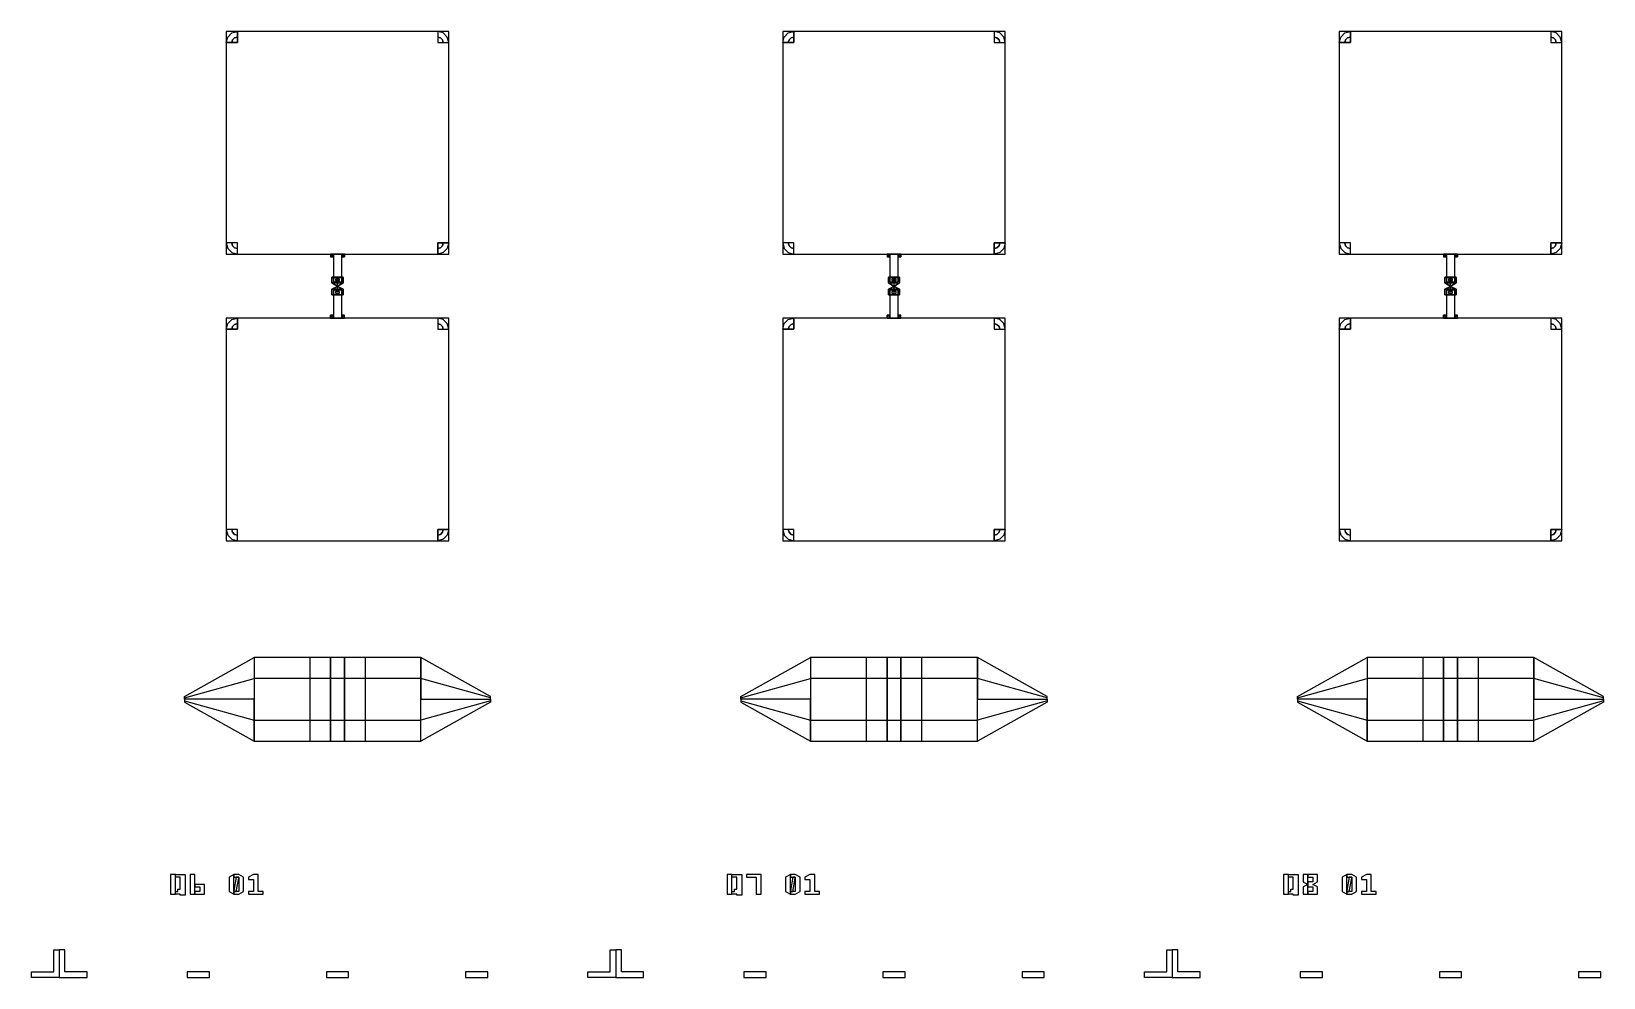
# Model space of a CAD drawing. Extents: x -19750 to 3750, y -13175 to 15275.
# Drawn here: x -8100 to -2450, y -13175 to -9775 of the extents above; entities that cross this region are included whole.
import ezdxf

# ---------------------------------------------------------------- set-up
doc = ezdxf.new("R2010")
doc.units = 0
doc.layers.add('GAP', color=1, linetype='continuous')
doc.layers.add('PIN', color=3, linetype='continuous')

# ---------------------------------------------------------------- blocks, each defined once
blk = doc.blocks.new('Q5')
at = {"layer": 'GAP'}
blk.add_lwpolyline([(1800, -200), (1700, -200), (1700, -180), (1780, -180), (1780, -100), (1800, -100), (1800, -200)], dxfattribs=at)
blk = doc.blocks.new('Q5GAP')
for points in [[(2500, 800), (2250, 800), (2250, 809.8), (2500, 950), (2500, 800)], [(2500, 800), (2250, 800), (2250, 809.8), (2500, 950), (2500, 800)], [(2825, 950), (2500, 950), (2500, 650), (2825, 650), (2825, 950)], [(2825, 950), (2500, 950), (2500, 650), (2825, 650), (2825, 950)], [(2900, 950), (2825, 950), (2825, 650), (2900, 650), (2900, 950)], [(2900, 950), (2825, 950), (2825, 650), (2900, 650), (2900, 950)], [(2500, 800), (2250, 800), (2250, 790.2), (2500, 650), (2500, 800)], [(2500, 800), (2250, 800), (2250, 790.2), (2500, 650), (2500, 800)]]:
    blk.add_lwpolyline(points)
blk = doc.blocks.new('Q5PIN')
for points in [[(2500, 800), (2250, 800), (2250, 805), (2500, 875), (2500, 800)], [(2500, 800), (2250, 800), (2250, 805), (2500, 875), (2500, 800)], [(2825, 875), (2500, 875), (2500, 725), (2825, 725), (2825, 875)], [(2825, 875), (2500, 875), (2500, 725), (2825, 725), (2825, 875)], [(2500, 800), (2250, 800), (2250, 795), (2500, 725), (2500, 800)], [(2500, 800), (2250, 800), (2250, 795), (2500, 725), (2500, 800)]]:
    blk.add_lwpolyline(points)
blk = doc.blocks.new('Q6')
at = {"layer": 'GAP'}
for points in [[(-200, -200), (-100, -200), (-100, -180), (-180, -180), (-180, -100), (-200, -100), (-200, -200)], [(1800, -200), (1700, -200), (1700, -180), (1780, -180), (1780, -100), (1800, -100), (1800, -200)], [(260, -200), (340, -200), (340, -180), (260, -180), (260, -200)], [(760, -200), (840, -200), (840, -180), (760, -180), (760, -200)], [(1260, -200), (1340, -200), (1340, -180), (1260, -180), (1260, -200)]]:
    blk.add_lwpolyline(points, dxfattribs=at)
blk = doc.blocks.new('Q6GAP')
for points in [[(400, 3200), (400, 2400), (1200, 2400), (1200, 3200), (400, 3200)], [(400, 3200), (400, 3160), (440, 3160), (440, 3200), (400, 3200)], [(400, 3160), (405.4, 3180), (420, 3194.6), (440, 3200), (440, 3180), (430, 3177.3), (422.7, 3170), (420, 3160), (400, 3160)], [(420, 3160), (422.7, 3170), (430, 3177.3), (440, 3180), (440, 3160), (440, 3160), (440, 3160), (440, 3160), (420, 3160)], [(1160, 3200), (1160, 3160), (1200, 3160), (1200, 3200), (1160, 3200)], [(1200, 3160), (1194.6, 3180), (1180, 3194.6), (1160, 3200), (1160, 3180), (1170, 3177.3), (1177.3, 3170), (1180, 3160), (1200, 3160)], [(1180, 3160), (1177.3, 3170), (1170, 3177.3), (1160, 3180), (1160, 3160), (1160, 3160), (1160, 3160), (1160, 3160), (1180, 3160)], [(440, 2400), (440, 2440), (400, 2440), (400, 2400), (440, 2400)], [(400, 2440), (405.4, 2420), (420, 2405.4), (440, 2400), (440, 2420), (430, 2422.7), (422.7, 2430), (420, 2440), (400, 2440)], [(420, 2440), (422.7, 2430), (430, 2422.7), (440, 2420), (440, 2440), (440, 2440), (440, 2440), (440, 2440), (420, 2440)], [(1200, 2400), (1200, 2440), (1160, 2440), (1160, 2400), (1200, 2400)], [(1200, 2440), (1194.6, 2420), (1180, 2405.4), (1160, 2400), (1160, 2420), (1170, 2422.7), (1177.3, 2430), (1180, 2440), (1200, 2440)], [(1180, 2440), (1177.3, 2430), (1170, 2422.7), (1160, 2420), (1160, 2440), (1160, 2440), (1160, 2440), (1160, 2440), (1180, 2440)], [(775, 2400), (775, 2390), (785, 2390), (785, 2400), (775, 2400)], [(785, 2390), (783.7, 2395), (780, 2398.7), (775, 2400), (775, 2395), (777.5, 2394.3), (779.3, 2392.5), (780, 2390), (785, 2390)], [(780, 2390), (779.3, 2392.5), (777.5, 2394.3), (775, 2395), (775, 2390), (775, 2390), (775, 2390), (775, 2390), (780, 2390)], [(785, 2400), (785, 2300), (815, 2300), (815, 2400), (785, 2400)], [(815, 2400), (815, 2390), (825, 2390), (825, 2400), (815, 2400)], [(815, 2390), (816.3, 2395), (820, 2398.7), (825, 2400), (825, 2395), (822.5, 2394.3), (820.7, 2392.5), (820, 2390), (815, 2390)], [(820, 2390), (820.7, 2392.5), (822.5, 2394.3), (825, 2395), (825, 2390), (825, 2390), (825, 2390), (825, 2390), (820, 2390)], [(820.2, 2316.2), (820.2, 2316.4), (779.8, 2316.4), (779.8, 2316.2), (820.2, 2316.2)], [(780, 2296.2), (780, 2316.2), (779.8, 2316.2), (779.8, 2296.2), (780, 2296.2)], [(797.5, 2286.2), (780, 2296.2), (779.8, 2296.2), (797.3, 2286.2), (797.5, 2286.2)], [(780, 2274), (799.8, 2284), (799.6, 2284), (779.8, 2274), (780, 2274)], [(780, 2254), (780, 2274), (779.8, 2274), (779.8, 2254), (780, 2254)], [(785, 2270), (785, 2170), (815, 2170), (815, 2270), (785, 2270)], [(807.5, 2305), (807.5, 2310), (792.5, 2310), (792.5, 2305), (807.5, 2305)], [(792.5, 2265), (792.5, 2260), (807.5, 2260), (807.5, 2265), (792.5, 2265)], [(802.7, 2286), (802.7, 2286.2), (797.3, 2286.2), (797.3, 2286), (802.7, 2286)], [(802.5, 2300), (802.5, 2305), (797.5, 2305), (797.5, 2300), (802.5, 2300)], [(797.5, 2270), (797.5, 2265), (802.5, 2265), (802.5, 2270), (797.5, 2270)], [(799.8, 2284), (799.8, 2286), (799.6, 2286), (799.6, 2284), (799.8, 2284)], [(800.2, 2284), (800.2, 2286), (800.4, 2286), (800.4, 2284), (800.2, 2284)], [(820, 2274), (800.2, 2284), (800.4, 2284), (820.2, 2274), (820, 2274)], [(802.5, 2286.2), (820, 2296.2), (820.2, 2296.2), (802.7, 2286.2), (802.5, 2286.2)], [(820, 2296.2), (820, 2316.2), (820.2, 2316.2), (820.2, 2296.2), (820, 2296.2)], [(820, 2254), (820, 2274), (820.2, 2274), (820.2, 2254), (820, 2254)], [(820.2, 2253.8), (820.2, 2254), (779.8, 2254), (779.8, 2253.8), (820.2, 2253.8)], [(400, 2170), (400, 1370), (1200, 1370), (1200, 2170), (400, 2170)], [(400, 2170), (400, 2130), (440, 2130), (440, 2170), (400, 2170)], [(400, 2130), (405.4, 2150), (420, 2164.6), (440, 2170), (440, 2150), (430, 2147.3), (422.7, 2140), (420, 2130), (400, 2130)], [(420, 2130), (422.7, 2140), (430, 2147.3), (440, 2150), (440, 2130), (440, 2130), (440, 2130), (440, 2130), (420, 2130)], [(785, 2170), (785, 2180), (775, 2180), (775, 2170), (785, 2170)], [(785, 2180), (783.7, 2175), (780, 2171.3), (775, 2170), (775, 2175), (777.5, 2175.7), (779.3, 2177.5), (780, 2180), (785, 2180)], [(780, 2180), (779.3, 2177.5), (777.5, 2175.7), (775, 2175), (775, 2180), (775, 2180), (775, 2180), (775, 2180), (780, 2180)], [(825, 2170), (825, 2180), (815, 2180), (815, 2170), (825, 2170)], [(815, 2180), (816.3, 2175), (820, 2171.3), (825, 2170), (825, 2175), (822.5, 2175.7), (820.7, 2177.5), (820, 2180), (815, 2180)], [(820, 2180), (820.7, 2177.5), (822.5, 2175.7), (825, 2175), (825, 2180), (825, 2180), (825, 2180), (825, 2180), (820, 2180)], [(1160, 2170), (1160, 2130), (1200, 2130), (1200, 2170), (1160, 2170)], [(1200, 2130), (1194.6, 2150), (1180, 2164.6), (1160, 2170), (1160, 2150), (1170, 2147.3), (1177.3, 2140), (1180, 2130), (1200, 2130)], [(1180, 2130), (1177.3, 2140), (1170, 2147.3), (1160, 2150), (1160, 2130), (1160, 2130), (1160, 2130), (1160, 2130), (1180, 2130)], [(440, 1370), (440, 1410), (400, 1410), (400, 1370), (440, 1370)], [(400, 1410), (405.4, 1390), (420, 1375.4), (440, 1370), (440, 1390), (430, 1392.7), (422.7, 1400), (420, 1410), (400, 1410)], [(420, 1410), (422.7, 1400), (430, 1392.7), (440, 1390), (440, 1410), (440, 1410), (440, 1410), (440, 1410), (420, 1410)], [(1200, 1370), (1200, 1410), (1160, 1410), (1160, 1370), (1200, 1370)], [(1200, 1410), (1194.6, 1390), (1180, 1375.4), (1160, 1370), (1160, 1390), (1170, 1392.7), (1177.3, 1400), (1180, 1410), (1200, 1410)], [(1180, 1410), (1177.3, 1400), (1170, 1392.7), (1160, 1390), (1160, 1410), (1160, 1410), (1160, 1410), (1160, 1410), (1180, 1410)], [(2500, 800), (2250, 800), (2250, 809.8), (2500, 950), (2500, 800)], [(2500, 800), (2250, 800), (2250, 809.8), (2500, 950), (2500, 800)], [(2825, 950), (2500, 950), (2500, 650), (2825, 650), (2825, 950)], [(2825, 950), (2500, 950), (2500, 650), (2825, 650), (2825, 950)], [(2900, 950), (2825, 950), (2825, 650), (2900, 650), (2900, 950)], [(2900, 950), (2825, 950), (2825, 650), (2900, 650), (2900, 950)], [(2500, 800), (2250, 800), (2250, 790.2), (2500, 650), (2500, 800)], [(2500, 800), (2250, 800), (2250, 790.2), (2500, 650), (2500, 800)]]:
    blk.add_lwpolyline(points)
at = {"layer": 'GAP'}
for points in [[(200, 100), (217.5, 100), (217.5, 170), (200, 170), (200, 100)], [(217.5, 108.8), (226.2, 108.8), (226.2, 117.5), (235, 117.5), (235, 161.2), (217.5, 161.2), (217.5, 170), (252.5, 170), (252.5, 95.6), (235, 95.6), (235, 100), (217.5, 100), (217.5, 108.8)], [(270, 100), (287.5, 100), (287.5, 170), (270, 170), (270, 100)], [(287.5, 100), (322.5, 100), (322.5, 135), (287.5, 135), (287.5, 126.2), (305, 126.2), (305, 108.8), (287.5, 108.8), (287.5, 100)]]:
    blk.add_lwpolyline(points, dxfattribs=at)
blk = doc.blocks.new('Q6PIN')
for points in [[(420, 3160), (422.7, 3170), (430, 3177.3), (440, 3180), (440, 3180), (430, 3177.3), (422.7, 3170), (420, 3160), (420, 3160)], [(420, 3160), (422.7, 3170), (430, 3177.3), (440, 3180), (440, 3180), (430, 3177.3), (422.7, 3170), (420, 3160), (420, 3160)], [(1180, 3160), (1177.3, 3170), (1170, 3177.3), (1160, 3180), (1160, 3180), (1170, 3177.3), (1177.3, 3170), (1180, 3160), (1180, 3160)], [(1180, 3160), (1177.3, 3170), (1170, 3177.3), (1160, 3180), (1160, 3180), (1170, 3177.3), (1177.3, 3170), (1180, 3160), (1180, 3160)], [(420, 2440), (422.7, 2430), (430, 2422.7), (440, 2420), (440, 2420), (430, 2422.7), (422.7, 2430), (420, 2440), (420, 2440)], [(420, 2440), (422.7, 2430), (430, 2422.7), (440, 2420), (440, 2420), (430, 2422.7), (422.7, 2430), (420, 2440), (420, 2440)], [(1180, 2440), (1177.3, 2430), (1170, 2422.7), (1160, 2420), (1160, 2420), (1170, 2422.7), (1177.3, 2430), (1180, 2440), (1180, 2440)], [(1180, 2440), (1177.3, 2430), (1170, 2422.7), (1160, 2420), (1160, 2420), (1170, 2422.7), (1177.3, 2430), (1180, 2440), (1180, 2440)], [(780, 2390), (779.3, 2392.5), (777.5, 2394.3), (775, 2395), (775, 2395), (777.5, 2394.3), (779.3, 2392.5), (780, 2390), (780, 2390)], [(780, 2390), (779.3, 2392.5), (777.5, 2394.3), (775, 2395), (775, 2395), (777.5, 2394.3), (779.3, 2392.5), (780, 2390), (780, 2390)], [(820, 2390), (820.7, 2392.5), (822.5, 2394.3), (825, 2395), (825, 2395), (822.5, 2394.3), (820.7, 2392.5), (820, 2390), (820, 2390)], [(820, 2390), (820.7, 2392.5), (822.5, 2394.3), (825, 2395), (825, 2395), (822.5, 2394.3), (820.7, 2392.5), (820, 2390), (820, 2390)], [(820, 2296.2), (820, 2316.2), (780, 2316.2), (780, 2296.2), (820, 2296.2)], [(800, 2286.2), (800, 2296.2), (780, 2296.2), (797.5, 2286.2), (800, 2286.2)], [(800, 2274), (800, 2284), (799.8, 2284), (780, 2274), (800, 2274)], [(820, 2254), (820, 2274), (780, 2274), (780, 2254), (820, 2254)], [(800.2, 2284), (800.2, 2286), (799.8, 2286), (799.8, 2284), (800.2, 2284)], [(800, 2286.2), (800, 2296.2), (820, 2296.2), (802.5, 2286.2), (800, 2286.2)], [(800, 2274), (800, 2284), (800.2, 2284), (820, 2274), (800, 2274)], [(420, 2130), (422.7, 2140), (430, 2147.3), (440, 2150), (440, 2150), (430, 2147.3), (422.7, 2140), (420, 2130), (420, 2130)], [(420, 2130), (422.7, 2140), (430, 2147.3), (440, 2150), (440, 2150), (430, 2147.3), (422.7, 2140), (420, 2130), (420, 2130)], [(780, 2180), (779.3, 2177.5), (777.5, 2175.7), (775, 2175), (775, 2175), (777.5, 2175.7), (779.3, 2177.5), (780, 2180), (780, 2180)], [(780, 2180), (779.3, 2177.5), (777.5, 2175.7), (775, 2175), (775, 2175), (777.5, 2175.7), (779.3, 2177.5), (780, 2180), (780, 2180)], [(820, 2180), (820.7, 2177.5), (822.5, 2175.7), (825, 2175), (825, 2175), (822.5, 2175.7), (820.7, 2177.5), (820, 2180), (820, 2180)], [(820, 2180), (820.7, 2177.5), (822.5, 2175.7), (825, 2175), (825, 2175), (822.5, 2175.7), (820.7, 2177.5), (820, 2180), (820, 2180)], [(1180, 2130), (1177.3, 2140), (1170, 2147.3), (1160, 2150), (1160, 2150), (1170, 2147.3), (1177.3, 2140), (1180, 2130), (1180, 2130)], [(1180, 2130), (1177.3, 2140), (1170, 2147.3), (1160, 2150), (1160, 2150), (1170, 2147.3), (1177.3, 2140), (1180, 2130), (1180, 2130)], [(420, 1410), (422.7, 1400), (430, 1392.7), (440, 1390), (440, 1390), (430, 1392.7), (422.7, 1400), (420, 1410), (420, 1410)], [(420, 1410), (422.7, 1400), (430, 1392.7), (440, 1390), (440, 1390), (430, 1392.7), (422.7, 1400), (420, 1410), (420, 1410)], [(1180, 1410), (1177.3, 1400), (1170, 1392.7), (1160, 1390), (1160, 1390), (1170, 1392.7), (1177.3, 1400), (1180, 1410), (1180, 1410)], [(1180, 1410), (1177.3, 1400), (1170, 1392.7), (1160, 1390), (1160, 1390), (1170, 1392.7), (1177.3, 1400), (1180, 1410), (1180, 1410)], [(2500, 800), (2250, 800), (2250, 805), (2500, 875), (2500, 800)], [(2500, 800), (2250, 800), (2250, 805), (2500, 875), (2500, 800)], [(2825, 875), (2500, 875), (2500, 725), (2825, 725), (2825, 875)], [(2825, 875), (2500, 875), (2500, 725), (2825, 725), (2825, 875)], [(2500, 800), (2250, 800), (2250, 795), (2500, 725), (2500, 800)], [(2500, 800), (2250, 800), (2250, 795), (2500, 725), (2500, 800)]]:
    blk.add_lwpolyline(points)
blk = doc.blocks.new('Q7')
at = {"layer": 'GAP'}
for points in [[(-200, -200), (-100, -200), (-100, -180), (-180, -180), (-180, -100), (-200, -100), (-200, -200)], [(1800, -200), (1700, -200), (1700, -180), (1780, -180), (1780, -100), (1800, -100), (1800, -200)], [(260, -200), (340, -200), (340, -180), (260, -180), (260, -200)], [(760, -200), (840, -200), (840, -180), (760, -180), (760, -200)], [(1260, -200), (1340, -200), (1340, -180), (1260, -180), (1260, -200)]]:
    blk.add_lwpolyline(points, dxfattribs=at)
blk = doc.blocks.new('Q7GAP')
for points in [[(400, 3200), (400, 2400), (1200, 2400), (1200, 3200), (400, 3200)], [(400, 3200), (400, 3160), (440, 3160), (440, 3200), (400, 3200)], [(400, 3160), (405.4, 3180), (420, 3194.6), (440, 3200), (440, 3180), (430, 3177.3), (422.7, 3170), (420, 3160), (400, 3160)], [(420, 3160), (422.7, 3170), (430, 3177.3), (440, 3180), (440, 3160), (440, 3160), (440, 3160), (440, 3160), (420, 3160)], [(1160, 3200), (1160, 3160), (1200, 3160), (1200, 3200), (1160, 3200)], [(1200, 3160), (1194.6, 3180), (1180, 3194.6), (1160, 3200), (1160, 3180), (1170, 3177.3), (1177.3, 3170), (1180, 3160), (1200, 3160)], [(1180, 3160), (1177.3, 3170), (1170, 3177.3), (1160, 3180), (1160, 3160), (1160, 3160), (1160, 3160), (1160, 3160), (1180, 3160)], [(440, 2400), (440, 2440), (400, 2440), (400, 2400), (440, 2400)], [(400, 2440), (405.4, 2420), (420, 2405.4), (440, 2400), (440, 2420), (430, 2422.7), (422.7, 2430), (420, 2440), (400, 2440)], [(420, 2440), (422.7, 2430), (430, 2422.7), (440, 2420), (440, 2440), (440, 2440), (440, 2440), (440, 2440), (420, 2440)], [(1200, 2400), (1200, 2440), (1160, 2440), (1160, 2400), (1200, 2400)], [(1200, 2440), (1194.6, 2420), (1180, 2405.4), (1160, 2400), (1160, 2420), (1170, 2422.7), (1177.3, 2430), (1180, 2440), (1200, 2440)], [(1180, 2440), (1177.3, 2430), (1170, 2422.7), (1160, 2420), (1160, 2440), (1160, 2440), (1160, 2440), (1160, 2440), (1180, 2440)], [(775, 2400), (775, 2390), (785, 2390), (785, 2400), (775, 2400)], [(785, 2390), (783.7, 2395), (780, 2398.7), (775, 2400), (775, 2395), (777.5, 2394.3), (779.3, 2392.5), (780, 2390), (785, 2390)], [(780, 2390), (779.3, 2392.5), (777.5, 2394.3), (775, 2395), (775, 2390), (775, 2390), (775, 2390), (775, 2390), (780, 2390)], [(785, 2400), (785, 2300), (815, 2300), (815, 2400), (785, 2400)], [(815, 2400), (815, 2390), (825, 2390), (825, 2400), (815, 2400)], [(815, 2390), (816.3, 2395), (820, 2398.7), (825, 2400), (825, 2395), (822.5, 2394.3), (820.7, 2392.5), (820, 2390), (815, 2390)], [(820, 2390), (820.7, 2392.5), (822.5, 2394.3), (825, 2395), (825, 2390), (825, 2390), (825, 2390), (825, 2390), (820, 2390)], [(820.2, 2316.2), (820.2, 2316.4), (779.8, 2316.4), (779.8, 2316.2), (820.2, 2316.2)], [(780, 2296.2), (780, 2316.2), (779.8, 2316.2), (779.8, 2296.2), (780, 2296.2)], [(797.5, 2286.2), (780, 2296.2), (779.8, 2296.2), (797.3, 2286.2), (797.5, 2286.2)], [(780, 2274), (799.8, 2284), (799.6, 2284), (779.8, 2274), (780, 2274)], [(780, 2254), (780, 2274), (779.8, 2274), (779.8, 2254), (780, 2254)], [(785, 2270), (785, 2170), (815, 2170), (815, 2270), (785, 2270)], [(807.5, 2305), (807.5, 2310), (792.5, 2310), (792.5, 2305), (807.5, 2305)], [(792.5, 2265), (792.5, 2260), (807.5, 2260), (807.5, 2265), (792.5, 2265)], [(802.7, 2286), (802.7, 2286.2), (797.3, 2286.2), (797.3, 2286), (802.7, 2286)], [(802.5, 2300), (802.5, 2305), (797.5, 2305), (797.5, 2300), (802.5, 2300)], [(797.5, 2270), (797.5, 2265), (802.5, 2265), (802.5, 2270), (797.5, 2270)], [(799.8, 2284), (799.8, 2286), (799.6, 2286), (799.6, 2284), (799.8, 2284)], [(800.2, 2284), (800.2, 2286), (800.4, 2286), (800.4, 2284), (800.2, 2284)], [(820, 2274), (800.2, 2284), (800.4, 2284), (820.2, 2274), (820, 2274)], [(802.5, 2286.2), (820, 2296.2), (820.2, 2296.2), (802.7, 2286.2), (802.5, 2286.2)], [(820, 2296.2), (820, 2316.2), (820.2, 2316.2), (820.2, 2296.2), (820, 2296.2)], [(820, 2254), (820, 2274), (820.2, 2274), (820.2, 2254), (820, 2254)], [(820.2, 2253.8), (820.2, 2254), (779.8, 2254), (779.8, 2253.8), (820.2, 2253.8)], [(400, 2170), (400, 1370), (1200, 1370), (1200, 2170), (400, 2170)], [(400, 2170), (400, 2130), (440, 2130), (440, 2170), (400, 2170)], [(400, 2130), (405.4, 2150), (420, 2164.6), (440, 2170), (440, 2150), (430, 2147.3), (422.7, 2140), (420, 2130), (400, 2130)], [(420, 2130), (422.7, 2140), (430, 2147.3), (440, 2150), (440, 2130), (440, 2130), (440, 2130), (440, 2130), (420, 2130)], [(785, 2170), (785, 2180), (775, 2180), (775, 2170), (785, 2170)], [(785, 2180), (783.7, 2175), (780, 2171.3), (775, 2170), (775, 2175), (777.5, 2175.7), (779.3, 2177.5), (780, 2180), (785, 2180)], [(780, 2180), (779.3, 2177.5), (777.5, 2175.7), (775, 2175), (775, 2180), (775, 2180), (775, 2180), (775, 2180), (780, 2180)], [(825, 2170), (825, 2180), (815, 2180), (815, 2170), (825, 2170)], [(815, 2180), (816.3, 2175), (820, 2171.3), (825, 2170), (825, 2175), (822.5, 2175.7), (820.7, 2177.5), (820, 2180), (815, 2180)], [(820, 2180), (820.7, 2177.5), (822.5, 2175.7), (825, 2175), (825, 2180), (825, 2180), (825, 2180), (825, 2180), (820, 2180)], [(1160, 2170), (1160, 2130), (1200, 2130), (1200, 2170), (1160, 2170)], [(1200, 2130), (1194.6, 2150), (1180, 2164.6), (1160, 2170), (1160, 2150), (1170, 2147.3), (1177.3, 2140), (1180, 2130), (1200, 2130)], [(1180, 2130), (1177.3, 2140), (1170, 2147.3), (1160, 2150), (1160, 2130), (1160, 2130), (1160, 2130), (1160, 2130), (1180, 2130)], [(440, 1370), (440, 1410), (400, 1410), (400, 1370), (440, 1370)], [(400, 1410), (405.4, 1390), (420, 1375.4), (440, 1370), (440, 1390), (430, 1392.7), (422.7, 1400), (420, 1410), (400, 1410)], [(420, 1410), (422.7, 1400), (430, 1392.7), (440, 1390), (440, 1410), (440, 1410), (440, 1410), (440, 1410), (420, 1410)], [(1200, 1370), (1200, 1410), (1160, 1410), (1160, 1370), (1200, 1370)], [(1200, 1410), (1194.6, 1390), (1180, 1375.4), (1160, 1370), (1160, 1390), (1170, 1392.7), (1177.3, 1400), (1180, 1410), (1200, 1410)], [(1180, 1410), (1177.3, 1400), (1170, 1392.7), (1160, 1390), (1160, 1410), (1160, 1410), (1160, 1410), (1160, 1410), (1180, 1410)], [(-1300, 650), (-1225, 650), (-1225, 950), (-1300, 950), (-1300, 650)], [(-1300, 650), (-1225, 650), (-1225, 950), (-1300, 950), (-1300, 650)], [(-1225, 650), (-900, 650), (-900, 950), (-1225, 950), (-1225, 650)], [(-1225, 650), (-900, 650), (-900, 950), (-1225, 950), (-1225, 650)], [(-900, 800), (-650, 800), (-650, 809.8), (-900, 950), (-900, 800)], [(-900, 800), (-650, 800), (-650, 809.8), (-900, 950), (-900, 800)], [(2500, 800), (2250, 800), (2250, 809.8), (2500, 950), (2500, 800)], [(2500, 800), (2250, 800), (2250, 809.8), (2500, 950), (2500, 800)], [(2825, 950), (2500, 950), (2500, 650), (2825, 650), (2825, 950)], [(2825, 950), (2500, 950), (2500, 650), (2825, 650), (2825, 950)], [(2900, 950), (2825, 950), (2825, 650), (2900, 650), (2900, 950)], [(2900, 950), (2825, 950), (2825, 650), (2900, 650), (2900, 950)], [(-900, 800), (-650, 800), (-650, 790.2), (-900, 650), (-900, 800)], [(-900, 800), (-650, 800), (-650, 790.2), (-900, 650), (-900, 800)], [(2500, 800), (2250, 800), (2250, 790.2), (2500, 650), (2500, 800)], [(2500, 800), (2250, 800), (2250, 790.2), (2500, 650), (2500, 800)]]:
    blk.add_lwpolyline(points)
at = {"layer": 'GAP'}
for points in [[(200, 100), (217.5, 100), (217.5, 170), (200, 170), (200, 100)], [(217.5, 108.8), (226.2, 108.8), (226.2, 117.5), (235, 117.5), (235, 161.2), (217.5, 161.2), (217.5, 170), (252.5, 170), (252.5, 95.6), (235, 95.6), (235, 100), (217.5, 100), (217.5, 108.8)], [(305, 100), (322.5, 100), (322.5, 170), (270, 170), (270, 161.2), (305, 161.2), (305, 100), (305, 100)]]:
    blk.add_lwpolyline(points, dxfattribs=at)
blk = doc.blocks.new('Q7PIN')
for points in [[(420, 3160), (422.7, 3170), (430, 3177.3), (440, 3180), (440, 3180), (430, 3177.3), (422.7, 3170), (420, 3160), (420, 3160)], [(420, 3160), (422.7, 3170), (430, 3177.3), (440, 3180), (440, 3180), (430, 3177.3), (422.7, 3170), (420, 3160), (420, 3160)], [(1180, 3160), (1177.3, 3170), (1170, 3177.3), (1160, 3180), (1160, 3180), (1170, 3177.3), (1177.3, 3170), (1180, 3160), (1180, 3160)], [(1180, 3160), (1177.3, 3170), (1170, 3177.3), (1160, 3180), (1160, 3180), (1170, 3177.3), (1177.3, 3170), (1180, 3160), (1180, 3160)], [(420, 2440), (422.7, 2430), (430, 2422.7), (440, 2420), (440, 2420), (430, 2422.7), (422.7, 2430), (420, 2440), (420, 2440)], [(420, 2440), (422.7, 2430), (430, 2422.7), (440, 2420), (440, 2420), (430, 2422.7), (422.7, 2430), (420, 2440), (420, 2440)], [(1180, 2440), (1177.3, 2430), (1170, 2422.7), (1160, 2420), (1160, 2420), (1170, 2422.7), (1177.3, 2430), (1180, 2440), (1180, 2440)], [(1180, 2440), (1177.3, 2430), (1170, 2422.7), (1160, 2420), (1160, 2420), (1170, 2422.7), (1177.3, 2430), (1180, 2440), (1180, 2440)], [(780, 2390), (779.3, 2392.5), (777.5, 2394.3), (775, 2395), (775, 2395), (777.5, 2394.3), (779.3, 2392.5), (780, 2390), (780, 2390)], [(780, 2390), (779.3, 2392.5), (777.5, 2394.3), (775, 2395), (775, 2395), (777.5, 2394.3), (779.3, 2392.5), (780, 2390), (780, 2390)], [(820, 2390), (820.7, 2392.5), (822.5, 2394.3), (825, 2395), (825, 2395), (822.5, 2394.3), (820.7, 2392.5), (820, 2390), (820, 2390)], [(820, 2390), (820.7, 2392.5), (822.5, 2394.3), (825, 2395), (825, 2395), (822.5, 2394.3), (820.7, 2392.5), (820, 2390), (820, 2390)], [(820, 2296.2), (820, 2316.2), (780, 2316.2), (780, 2296.2), (820, 2296.2)], [(800, 2286.2), (800, 2296.2), (780, 2296.2), (797.5, 2286.2), (800, 2286.2)], [(800, 2274), (800, 2284), (799.8, 2284), (780, 2274), (800, 2274)], [(820, 2254), (820, 2274), (780, 2274), (780, 2254), (820, 2254)], [(800.2, 2284), (800.2, 2286), (799.8, 2286), (799.8, 2284), (800.2, 2284)], [(800, 2286.2), (800, 2296.2), (820, 2296.2), (802.5, 2286.2), (800, 2286.2)], [(800, 2274), (800, 2284), (800.2, 2284), (820, 2274), (800, 2274)], [(420, 2130), (422.7, 2140), (430, 2147.3), (440, 2150), (440, 2150), (430, 2147.3), (422.7, 2140), (420, 2130), (420, 2130)], [(420, 2130), (422.7, 2140), (430, 2147.3), (440, 2150), (440, 2150), (430, 2147.3), (422.7, 2140), (420, 2130), (420, 2130)], [(780, 2180), (779.3, 2177.5), (777.5, 2175.7), (775, 2175), (775, 2175), (777.5, 2175.7), (779.3, 2177.5), (780, 2180), (780, 2180)], [(780, 2180), (779.3, 2177.5), (777.5, 2175.7), (775, 2175), (775, 2175), (777.5, 2175.7), (779.3, 2177.5), (780, 2180), (780, 2180)], [(820, 2180), (820.7, 2177.5), (822.5, 2175.7), (825, 2175), (825, 2175), (822.5, 2175.7), (820.7, 2177.5), (820, 2180), (820, 2180)], [(820, 2180), (820.7, 2177.5), (822.5, 2175.7), (825, 2175), (825, 2175), (822.5, 2175.7), (820.7, 2177.5), (820, 2180), (820, 2180)], [(1180, 2130), (1177.3, 2140), (1170, 2147.3), (1160, 2150), (1160, 2150), (1170, 2147.3), (1177.3, 2140), (1180, 2130), (1180, 2130)], [(1180, 2130), (1177.3, 2140), (1170, 2147.3), (1160, 2150), (1160, 2150), (1170, 2147.3), (1177.3, 2140), (1180, 2130), (1180, 2130)], [(420, 1410), (422.7, 1400), (430, 1392.7), (440, 1390), (440, 1390), (430, 1392.7), (422.7, 1400), (420, 1410), (420, 1410)], [(420, 1410), (422.7, 1400), (430, 1392.7), (440, 1390), (440, 1390), (430, 1392.7), (422.7, 1400), (420, 1410), (420, 1410)], [(1180, 1410), (1177.3, 1400), (1170, 1392.7), (1160, 1390), (1160, 1390), (1170, 1392.7), (1177.3, 1400), (1180, 1410), (1180, 1410)], [(1180, 1410), (1177.3, 1400), (1170, 1392.7), (1160, 1390), (1160, 1390), (1170, 1392.7), (1177.3, 1400), (1180, 1410), (1180, 1410)], [(-1225, 725), (-900, 725), (-900, 875), (-1225, 875), (-1225, 725)], [(-1225, 725), (-900, 725), (-900, 875), (-1225, 875), (-1225, 725)], [(-900, 800), (-650, 800), (-650, 805), (-900, 875), (-900, 800)], [(-900, 800), (-650, 800), (-650, 805), (-900, 875), (-900, 800)], [(2500, 800), (2250, 800), (2250, 805), (2500, 875), (2500, 800)], [(2500, 800), (2250, 800), (2250, 805), (2500, 875), (2500, 800)], [(2825, 875), (2500, 875), (2500, 725), (2825, 725), (2825, 875)], [(2825, 875), (2500, 875), (2500, 725), (2825, 725), (2825, 875)], [(-900, 800), (-650, 800), (-650, 795), (-900, 725), (-900, 800)], [(-900, 800), (-650, 800), (-650, 795), (-900, 725), (-900, 800)], [(2500, 800), (2250, 800), (2250, 795), (2500, 725), (2500, 800)], [(2500, 800), (2250, 800), (2250, 795), (2500, 725), (2500, 800)]]:
    blk.add_lwpolyline(points)
blk = doc.blocks.new('Q8')
at = {"layer": 'GAP'}
for points in [[(-200, -200), (-100, -200), (-100, -180), (-180, -180), (-180, -100), (-200, -100), (-200, -200)], [(260, -200), (340, -200), (340, -180), (260, -180), (260, -200)], [(760, -200), (840, -200), (840, -180), (760, -180), (760, -200)], [(1260, -200), (1340, -200), (1340, -180), (1260, -180), (1260, -200)]]:
    blk.add_lwpolyline(points, dxfattribs=at)
blk = doc.blocks.new('Q8GAP')
for points in [[(400, 3200), (400, 2400), (1200, 2400), (1200, 3200), (400, 3200)], [(400, 3200), (400, 3160), (440, 3160), (440, 3200), (400, 3200)], [(400, 3160), (405.4, 3180), (420, 3194.6), (440, 3200), (440, 3180), (430, 3177.3), (422.7, 3170), (420, 3160), (400, 3160)], [(420, 3160), (422.7, 3170), (430, 3177.3), (440, 3180), (440, 3160), (440, 3160), (440, 3160), (440, 3160), (420, 3160)], [(1160, 3200), (1160, 3160), (1200, 3160), (1200, 3200), (1160, 3200)], [(1200, 3160), (1194.6, 3180), (1180, 3194.6), (1160, 3200), (1160, 3180), (1170, 3177.3), (1177.3, 3170), (1180, 3160), (1200, 3160)], [(1180, 3160), (1177.3, 3170), (1170, 3177.3), (1160, 3180), (1160, 3160), (1160, 3160), (1160, 3160), (1160, 3160), (1180, 3160)], [(440, 2400), (440, 2440), (400, 2440), (400, 2400), (440, 2400)], [(400, 2440), (405.4, 2420), (420, 2405.4), (440, 2400), (440, 2420), (430, 2422.7), (422.7, 2430), (420, 2440), (400, 2440)], [(420, 2440), (422.7, 2430), (430, 2422.7), (440, 2420), (440, 2440), (440, 2440), (440, 2440), (440, 2440), (420, 2440)], [(1200, 2400), (1200, 2440), (1160, 2440), (1160, 2400), (1200, 2400)], [(1200, 2440), (1194.6, 2420), (1180, 2405.4), (1160, 2400), (1160, 2420), (1170, 2422.7), (1177.3, 2430), (1180, 2440), (1200, 2440)], [(1180, 2440), (1177.3, 2430), (1170, 2422.7), (1160, 2420), (1160, 2440), (1160, 2440), (1160, 2440), (1160, 2440), (1180, 2440)], [(775, 2400), (775, 2390), (785, 2390), (785, 2400), (775, 2400)], [(785, 2390), (783.7, 2395), (780, 2398.7), (775, 2400), (775, 2395), (777.5, 2394.3), (779.3, 2392.5), (780, 2390), (785, 2390)], [(780, 2390), (779.3, 2392.5), (777.5, 2394.3), (775, 2395), (775, 2390), (775, 2390), (775, 2390), (775, 2390), (780, 2390)], [(785, 2400), (785, 2300), (815, 2300), (815, 2400), (785, 2400)], [(815, 2400), (815, 2390), (825, 2390), (825, 2400), (815, 2400)], [(815, 2390), (816.3, 2395), (820, 2398.7), (825, 2400), (825, 2395), (822.5, 2394.3), (820.7, 2392.5), (820, 2390), (815, 2390)], [(820, 2390), (820.7, 2392.5), (822.5, 2394.3), (825, 2395), (825, 2390), (825, 2390), (825, 2390), (825, 2390), (820, 2390)], [(820.2, 2316.2), (820.2, 2316.4), (779.8, 2316.4), (779.8, 2316.2), (820.2, 2316.2)], [(780, 2296.2), (780, 2316.2), (779.8, 2316.2), (779.8, 2296.2), (780, 2296.2)], [(797.5, 2286.2), (780, 2296.2), (779.8, 2296.2), (797.3, 2286.2), (797.5, 2286.2)], [(780, 2274), (799.8, 2284), (799.6, 2284), (779.8, 2274), (780, 2274)], [(780, 2254), (780, 2274), (779.8, 2274), (779.8, 2254), (780, 2254)], [(785, 2270), (785, 2170), (815, 2170), (815, 2270), (785, 2270)], [(807.5, 2305), (807.5, 2310), (792.5, 2310), (792.5, 2305), (807.5, 2305)], [(792.5, 2265), (792.5, 2260), (807.5, 2260), (807.5, 2265), (792.5, 2265)], [(802.7, 2286), (802.7, 2286.2), (797.3, 2286.2), (797.3, 2286), (802.7, 2286)], [(802.5, 2300), (802.5, 2305), (797.5, 2305), (797.5, 2300), (802.5, 2300)], [(797.5, 2270), (797.5, 2265), (802.5, 2265), (802.5, 2270), (797.5, 2270)], [(799.8, 2284), (799.8, 2286), (799.6, 2286), (799.6, 2284), (799.8, 2284)], [(800.2, 2284), (800.2, 2286), (800.4, 2286), (800.4, 2284), (800.2, 2284)], [(820, 2274), (800.2, 2284), (800.4, 2284), (820.2, 2274), (820, 2274)], [(802.5, 2286.2), (820, 2296.2), (820.2, 2296.2), (802.7, 2286.2), (802.5, 2286.2)], [(820, 2296.2), (820, 2316.2), (820.2, 2316.2), (820.2, 2296.2), (820, 2296.2)], [(820, 2254), (820, 2274), (820.2, 2274), (820.2, 2254), (820, 2254)], [(820.2, 2253.8), (820.2, 2254), (779.8, 2254), (779.8, 2253.8), (820.2, 2253.8)], [(400, 2170), (400, 1370), (1200, 1370), (1200, 2170), (400, 2170)], [(400, 2170), (400, 2130), (440, 2130), (440, 2170), (400, 2170)], [(400, 2130), (405.4, 2150), (420, 2164.6), (440, 2170), (440, 2150), (430, 2147.3), (422.7, 2140), (420, 2130), (400, 2130)], [(420, 2130), (422.7, 2140), (430, 2147.3), (440, 2150), (440, 2130), (440, 2130), (440, 2130), (440, 2130), (420, 2130)], [(785, 2170), (785, 2180), (775, 2180), (775, 2170), (785, 2170)], [(785, 2180), (783.7, 2175), (780, 2171.3), (775, 2170), (775, 2175), (777.5, 2175.7), (779.3, 2177.5), (780, 2180), (785, 2180)], [(780, 2180), (779.3, 2177.5), (777.5, 2175.7), (775, 2175), (775, 2180), (775, 2180), (775, 2180), (775, 2180), (780, 2180)], [(825, 2170), (825, 2180), (815, 2180), (815, 2170), (825, 2170)], [(815, 2180), (816.3, 2175), (820, 2171.3), (825, 2170), (825, 2175), (822.5, 2175.7), (820.7, 2177.5), (820, 2180), (815, 2180)], [(820, 2180), (820.7, 2177.5), (822.5, 2175.7), (825, 2175), (825, 2180), (825, 2180), (825, 2180), (825, 2180), (820, 2180)], [(1160, 2170), (1160, 2130), (1200, 2130), (1200, 2170), (1160, 2170)], [(1200, 2130), (1194.6, 2150), (1180, 2164.6), (1160, 2170), (1160, 2150), (1170, 2147.3), (1177.3, 2140), (1180, 2130), (1200, 2130)], [(1180, 2130), (1177.3, 2140), (1170, 2147.3), (1160, 2150), (1160, 2130), (1160, 2130), (1160, 2130), (1160, 2130), (1180, 2130)], [(440, 1370), (440, 1410), (400, 1410), (400, 1370), (440, 1370)], [(400, 1410), (405.4, 1390), (420, 1375.4), (440, 1370), (440, 1390), (430, 1392.7), (422.7, 1400), (420, 1410), (400, 1410)], [(420, 1410), (422.7, 1400), (430, 1392.7), (440, 1390), (440, 1410), (440, 1410), (440, 1410), (440, 1410), (420, 1410)], [(1200, 1370), (1200, 1410), (1160, 1410), (1160, 1370), (1200, 1370)], [(1200, 1410), (1194.6, 1390), (1180, 1375.4), (1160, 1370), (1160, 1390), (1170, 1392.7), (1177.3, 1400), (1180, 1410), (1200, 1410)], [(1180, 1410), (1177.3, 1400), (1170, 1392.7), (1160, 1390), (1160, 1410), (1160, 1410), (1160, 1410), (1160, 1410), (1180, 1410)], [(-1300, 650), (-1225, 650), (-1225, 950), (-1300, 950), (-1300, 650)], [(-1300, 650), (-1225, 650), (-1225, 950), (-1300, 950), (-1300, 650)], [(-1225, 650), (-900, 650), (-900, 950), (-1225, 950), (-1225, 650)], [(-1225, 650), (-900, 650), (-900, 950), (-1225, 950), (-1225, 650)], [(-900, 800), (-650, 800), (-650, 809.8), (-900, 950), (-900, 800)], [(-900, 800), (-650, 800), (-650, 809.8), (-900, 950), (-900, 800)], [(-900, 800), (-650, 800), (-650, 790.2), (-900, 650), (-900, 800)], [(-900, 800), (-650, 800), (-650, 790.2), (-900, 650), (-900, 800)]]:
    blk.add_lwpolyline(points)
at = {"layer": 'GAP'}
for points in [[(200, 100), (217.5, 100), (217.5, 170), (200, 170), (200, 100)], [(217.5, 108.8), (226.2, 108.8), (226.2, 117.5), (235, 117.5), (235, 161.2), (217.5, 161.2), (217.5, 170), (252.5, 170), (252.5, 95.6), (235, 95.6), (235, 100), (217.5, 100), (217.5, 108.8)], [(270, 100), (287.5, 100), (287.5, 170), (270, 170), (270, 143.8), (287.5, 135), (270, 126.2), (270, 100)], [(287.5, 100), (322.5, 100), (322.5, 126.2), (305, 135), (322.5, 143.8), (322.5, 170), (287.5, 170), (287.5, 161.2), (305, 161.2), (305, 143.8), (287.5, 143.8), (287.5, 126.2), (305, 126.2), (305, 108.8), (287.5, 108.8), (287.5, 100)]]:
    blk.add_lwpolyline(points, dxfattribs=at)
blk = doc.blocks.new('Q8PIN')
for points in [[(420, 3160), (422.7, 3170), (430, 3177.3), (440, 3180), (440, 3180), (430, 3177.3), (422.7, 3170), (420, 3160), (420, 3160)], [(420, 3160), (422.7, 3170), (430, 3177.3), (440, 3180), (440, 3180), (430, 3177.3), (422.7, 3170), (420, 3160), (420, 3160)], [(1180, 3160), (1177.3, 3170), (1170, 3177.3), (1160, 3180), (1160, 3180), (1170, 3177.3), (1177.3, 3170), (1180, 3160), (1180, 3160)], [(1180, 3160), (1177.3, 3170), (1170, 3177.3), (1160, 3180), (1160, 3180), (1170, 3177.3), (1177.3, 3170), (1180, 3160), (1180, 3160)], [(420, 2440), (422.7, 2430), (430, 2422.7), (440, 2420), (440, 2420), (430, 2422.7), (422.7, 2430), (420, 2440), (420, 2440)], [(420, 2440), (422.7, 2430), (430, 2422.7), (440, 2420), (440, 2420), (430, 2422.7), (422.7, 2430), (420, 2440), (420, 2440)], [(1180, 2440), (1177.3, 2430), (1170, 2422.7), (1160, 2420), (1160, 2420), (1170, 2422.7), (1177.3, 2430), (1180, 2440), (1180, 2440)], [(1180, 2440), (1177.3, 2430), (1170, 2422.7), (1160, 2420), (1160, 2420), (1170, 2422.7), (1177.3, 2430), (1180, 2440), (1180, 2440)], [(780, 2390), (779.3, 2392.5), (777.5, 2394.3), (775, 2395), (775, 2395), (777.5, 2394.3), (779.3, 2392.5), (780, 2390), (780, 2390)], [(780, 2390), (779.3, 2392.5), (777.5, 2394.3), (775, 2395), (775, 2395), (777.5, 2394.3), (779.3, 2392.5), (780, 2390), (780, 2390)], [(820, 2390), (820.7, 2392.5), (822.5, 2394.3), (825, 2395), (825, 2395), (822.5, 2394.3), (820.7, 2392.5), (820, 2390), (820, 2390)], [(820, 2390), (820.7, 2392.5), (822.5, 2394.3), (825, 2395), (825, 2395), (822.5, 2394.3), (820.7, 2392.5), (820, 2390), (820, 2390)], [(820, 2296.2), (820, 2316.2), (780, 2316.2), (780, 2296.2), (820, 2296.2)], [(800, 2286.2), (800, 2296.2), (780, 2296.2), (797.5, 2286.2), (800, 2286.2)], [(800, 2274), (800, 2284), (799.8, 2284), (780, 2274), (800, 2274)], [(820, 2254), (820, 2274), (780, 2274), (780, 2254), (820, 2254)], [(800.2, 2284), (800.2, 2286), (799.8, 2286), (799.8, 2284), (800.2, 2284)], [(800, 2286.2), (800, 2296.2), (820, 2296.2), (802.5, 2286.2), (800, 2286.2)], [(800, 2274), (800, 2284), (800.2, 2284), (820, 2274), (800, 2274)], [(420, 2130), (422.7, 2140), (430, 2147.3), (440, 2150), (440, 2150), (430, 2147.3), (422.7, 2140), (420, 2130), (420, 2130)], [(420, 2130), (422.7, 2140), (430, 2147.3), (440, 2150), (440, 2150), (430, 2147.3), (422.7, 2140), (420, 2130), (420, 2130)], [(780, 2180), (779.3, 2177.5), (777.5, 2175.7), (775, 2175), (775, 2175), (777.5, 2175.7), (779.3, 2177.5), (780, 2180), (780, 2180)], [(780, 2180), (779.3, 2177.5), (777.5, 2175.7), (775, 2175), (775, 2175), (777.5, 2175.7), (779.3, 2177.5), (780, 2180), (780, 2180)], [(820, 2180), (820.7, 2177.5), (822.5, 2175.7), (825, 2175), (825, 2175), (822.5, 2175.7), (820.7, 2177.5), (820, 2180), (820, 2180)], [(820, 2180), (820.7, 2177.5), (822.5, 2175.7), (825, 2175), (825, 2175), (822.5, 2175.7), (820.7, 2177.5), (820, 2180), (820, 2180)], [(1180, 2130), (1177.3, 2140), (1170, 2147.3), (1160, 2150), (1160, 2150), (1170, 2147.3), (1177.3, 2140), (1180, 2130), (1180, 2130)], [(1180, 2130), (1177.3, 2140), (1170, 2147.3), (1160, 2150), (1160, 2150), (1170, 2147.3), (1177.3, 2140), (1180, 2130), (1180, 2130)], [(420, 1410), (422.7, 1400), (430, 1392.7), (440, 1390), (440, 1390), (430, 1392.7), (422.7, 1400), (420, 1410), (420, 1410)], [(420, 1410), (422.7, 1400), (430, 1392.7), (440, 1390), (440, 1390), (430, 1392.7), (422.7, 1400), (420, 1410), (420, 1410)], [(1180, 1410), (1177.3, 1400), (1170, 1392.7), (1160, 1390), (1160, 1390), (1170, 1392.7), (1177.3, 1400), (1180, 1410), (1180, 1410)], [(1180, 1410), (1177.3, 1400), (1170, 1392.7), (1160, 1390), (1160, 1390), (1170, 1392.7), (1177.3, 1400), (1180, 1410), (1180, 1410)], [(-1225, 725), (-900, 725), (-900, 875), (-1225, 875), (-1225, 725)], [(-1225, 725), (-900, 725), (-900, 875), (-1225, 875), (-1225, 725)], [(-900, 800), (-650, 800), (-650, 805), (-900, 875), (-900, 800)], [(-900, 800), (-650, 800), (-650, 805), (-900, 875), (-900, 800)], [(-900, 800), (-650, 800), (-650, 795), (-900, 725), (-900, 800)], [(-900, 800), (-650, 800), (-650, 795), (-900, 725), (-900, 800)]]:
    blk.add_lwpolyline(points)
blk = doc.blocks.new('Q9GAP')
for points in [[(-1300, 650), (-1225, 650), (-1225, 950), (-1300, 950), (-1300, 650)], [(-1300, 650), (-1225, 650), (-1225, 950), (-1300, 950), (-1300, 650)], [(-1225, 650), (-900, 650), (-900, 950), (-1225, 950), (-1225, 650)], [(-1225, 650), (-900, 650), (-900, 950), (-1225, 950), (-1225, 650)], [(-900, 800), (-650, 800), (-650, 809.8), (-900, 950), (-900, 800)], [(-900, 800), (-650, 800), (-650, 809.8), (-900, 950), (-900, 800)], [(-900, 800), (-650, 800), (-650, 790.2), (-900, 650), (-900, 800)], [(-900, 800), (-650, 800), (-650, 790.2), (-900, 650), (-900, 800)]]:
    blk.add_lwpolyline(points)
blk = doc.blocks.new('Q9PIN')
for points in [[(-1225, 725), (-900, 725), (-900, 875), (-1225, 875), (-1225, 725)], [(-1225, 725), (-900, 725), (-900, 875), (-1225, 875), (-1225, 725)], [(-900, 800), (-650, 800), (-650, 805), (-900, 875), (-900, 800)], [(-900, 800), (-650, 800), (-650, 805), (-900, 875), (-900, 800)], [(-900, 800), (-650, 800), (-650, 795), (-900, 725), (-900, 800)], [(-900, 800), (-650, 800), (-650, 795), (-900, 725), (-900, 800)]]:
    blk.add_lwpolyline(points)

msp = doc.modelspace()

# ---------------------------------------------------------------- linework, layer by layer
at = {"layer": 'GAP'}
for points in [[(-7600, -12875), (-7582.5, -12875), (-7582.5, -12805), (-7600, -12805), (-7600, -12875)], [(-7582.5, -12866.25), (-7573.75, -12866.25), (-7573.75, -12857.5), (-7565, -12857.5), (-7565, -12813.75), (-7582.5, -12813.75), (-7582.5, -12805), (-7547.5, -12805), (-7547.5, -12879.375), (-7565, -12879.375), (-7565, -12875), (-7582.5, -12875), (-7582.5, -12866.25)], [(-7530, -12875), (-7512.5, -12875), (-7512.5, -12805), (-7530, -12805), (-7530, -12875)], [(-7390, -12866.25), (-7372.5, -12875), (-7372.5, -12805), (-7390, -12813.75), (-7390, -12866.25)], [(-7372.5, -12875), (-7355, -12875), (-7337.5, -12866.25), (-7337.5, -12813.75), (-7355, -12805), (-7372.5, -12805), (-7372.5, -12813.75), (-7355, -12813.75), (-7355, -12866.25), (-7372.5, -12866.25), (-7372.5, -12875)], [(-7372.5, -12866.25), (-7363.75, -12866.25), (-7355, -12818.125), (-7355, -12813.75), (-7363.75, -12813.75), (-7372.5, -12861.875), (-7372.5, -12866.25)], [(-7320, -12875), (-7267.5, -12875), (-7267.5, -12866.25), (-7285, -12866.25), (-7285, -12805), (-7302.5, -12805), (-7320, -12813.75), (-7320, -12822.5), (-7302.5, -12822.5), (-7302.5, -12866.25), (-7320, -12866.25), (-7320, -12875), (-7320, -12875)], [(-5600, -12875), (-5582.5, -12875), (-5582.5, -12805), (-5600, -12805), (-5600, -12875)], [(-5582.5, -12866.25), (-5573.75, -12866.25), (-5573.75, -12857.5), (-5565, -12857.5), (-5565, -12813.75), (-5582.5, -12813.75), (-5582.5, -12805), (-5547.5, -12805), (-5547.5, -12879.375), (-5565, -12879.375), (-5565, -12875), (-5582.5, -12875), (-5582.5, -12866.25)], [(-5495, -12875), (-5477.5, -12875), (-5477.5, -12805), (-5530, -12805), (-5530, -12813.75), (-5495, -12813.75), (-5495, -12875), (-5495, -12875)], [(-5390, -12866.25), (-5372.5, -12875), (-5372.5, -12805), (-5390, -12813.75), (-5390, -12866.25)], [(-5372.5, -12875), (-5355, -12875), (-5337.5, -12866.25), (-5337.5, -12813.75), (-5355, -12805), (-5372.5, -12805), (-5372.5, -12813.75), (-5355, -12813.75), (-5355, -12866.25), (-5372.5, -12866.25), (-5372.5, -12875)], [(-5372.5, -12866.25), (-5363.75, -12866.25), (-5355, -12818.125), (-5355, -12813.75), (-5363.75, -12813.75), (-5372.5, -12861.875), (-5372.5, -12866.25)], [(-5320, -12875), (-5267.5, -12875), (-5267.5, -12866.25), (-5285, -12866.25), (-5285, -12805), (-5302.5, -12805), (-5320, -12813.75), (-5320, -12822.5), (-5302.5, -12822.5), (-5302.5, -12866.25), (-5320, -12866.25), (-5320, -12875), (-5320, -12875)], [(-3600, -12875), (-3582.5, -12875), (-3582.5, -12805), (-3600, -12805), (-3600, -12875)], [(-3582.5, -12866.25), (-3573.75, -12866.25), (-3573.75, -12857.5), (-3565, -12857.5), (-3565, -12813.75), (-3582.5, -12813.75), (-3582.5, -12805), (-3547.5, -12805), (-3547.5, -12879.375), (-3565, -12879.375), (-3565, -12875), (-3582.5, -12875), (-3582.5, -12866.25)], [(-3530, -12875), (-3512.5, -12875), (-3512.5, -12805), (-3530, -12805), (-3530, -12831.25), (-3512.5, -12840), (-3530, -12848.75), (-3530, -12875)], [(-3512.5, -12875), (-3477.5, -12875), (-3477.5, -12848.75), (-3495, -12840), (-3477.5, -12831.25), (-3477.5, -12805), (-3512.5, -12805), (-3512.5, -12813.75), (-3495, -12813.75), (-3495, -12831.25), (-3512.5, -12831.25), (-3512.5, -12848.75), (-3495, -12848.75), (-3495, -12866.25), (-3512.5, -12866.25), (-3512.5, -12875)], [(-3390, -12866.25), (-3372.5, -12875), (-3372.5, -12805), (-3390, -12813.75), (-3390, -12866.25)], [(-3372.5, -12875), (-3355, -12875), (-3337.5, -12866.25), (-3337.5, -12813.75), (-3355, -12805), (-3372.5, -12805), (-3372.5, -12813.75), (-3355, -12813.75), (-3355, -12866.25), (-3372.5, -12866.25), (-3372.5, -12875)], [(-3372.5, -12866.25), (-3363.75, -12866.25), (-3355, -12818.125), (-3355, -12813.75), (-3363.75, -12813.75), (-3372.5, -12861.875), (-3372.5, -12866.25)], [(-3320, -12875), (-3267.5, -12875), (-3267.5, -12866.25), (-3285, -12866.25), (-3285, -12805), (-3302.5, -12805), (-3320, -12813.75), (-3320, -12822.5), (-3302.5, -12822.5), (-3302.5, -12866.25), (-3320, -12866.25), (-3320, -12875), (-3320, -12875)], [(-7512.5, -12875), (-7477.5, -12875), (-7477.5, -12840), (-7512.5, -12840), (-7512.5, -12848.75), (-7495, -12848.75), (-7495, -12866.25), (-7512.5, -12866.25), (-7512.5, -12875)]]:
    msp.add_lwpolyline(points, dxfattribs=at)

# ---------------------------------------------------------------- block references
for name, p in [('Q5', (-9800, -12975)), ('Q6', (-7800, -12975)), ('Q7', (-5800, -12975)), ('Q8', (-3800, -12975))]:
    msp.add_blockref(name, p)
for name, p in [('Q5GAP', (-9800, -12975)), ('Q6GAP', (-7800, -12975)), ('Q7GAP', (-5800, -12975)), ('Q8GAP', (-3800, -12975)), ('Q9GAP', (-1800, -12975))]:
    msp.add_blockref(name, p, dxfattribs=at)
at = {"layer": 'PIN'}
for name, p in [('Q5PIN', (-9800, -12975)), ('Q6PIN', (-7800, -12975)), ('Q7PIN', (-5800, -12975)), ('Q8PIN', (-3800, -12975)), ('Q9PIN', (-1800, -12975))]:
    msp.add_blockref(name, p, dxfattribs=at)

doc.saveas('drawing.dxf')
